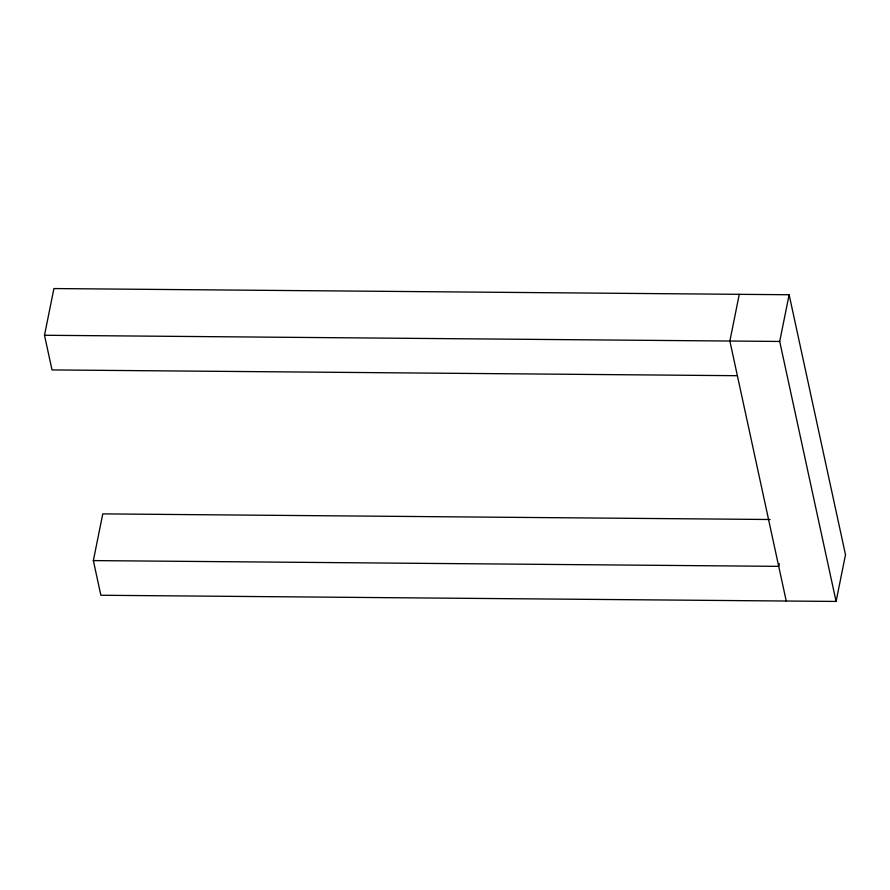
<?xml version="1.0" encoding="UTF-8"?>
<svg xmlns="http://www.w3.org/2000/svg" width="890" height="890" viewBox="0 0 890 890"><rect width="100%" height="100%" fill="white"/><g stroke="black" fill="none" stroke-linecap="round" stroke-linejoin="round"><path stroke-width="1.33" d="M737.387 375.702L52.02 369.928L44.5 335.263L53.912 288.56L789.13 294.746L845.5 554.737L836.088 601.44L100.87 595.254L93.35 560.589L102.773 513.886L770.061 519.504M739.279 294.334L729.867 341.037L786.237 601.017M836.088 601.44L779.707 341.449L789.13 294.746M779.262 563.682L778.717 566.351L93.35 560.589M44.5 335.263L779.707 341.449"/></g></svg>
